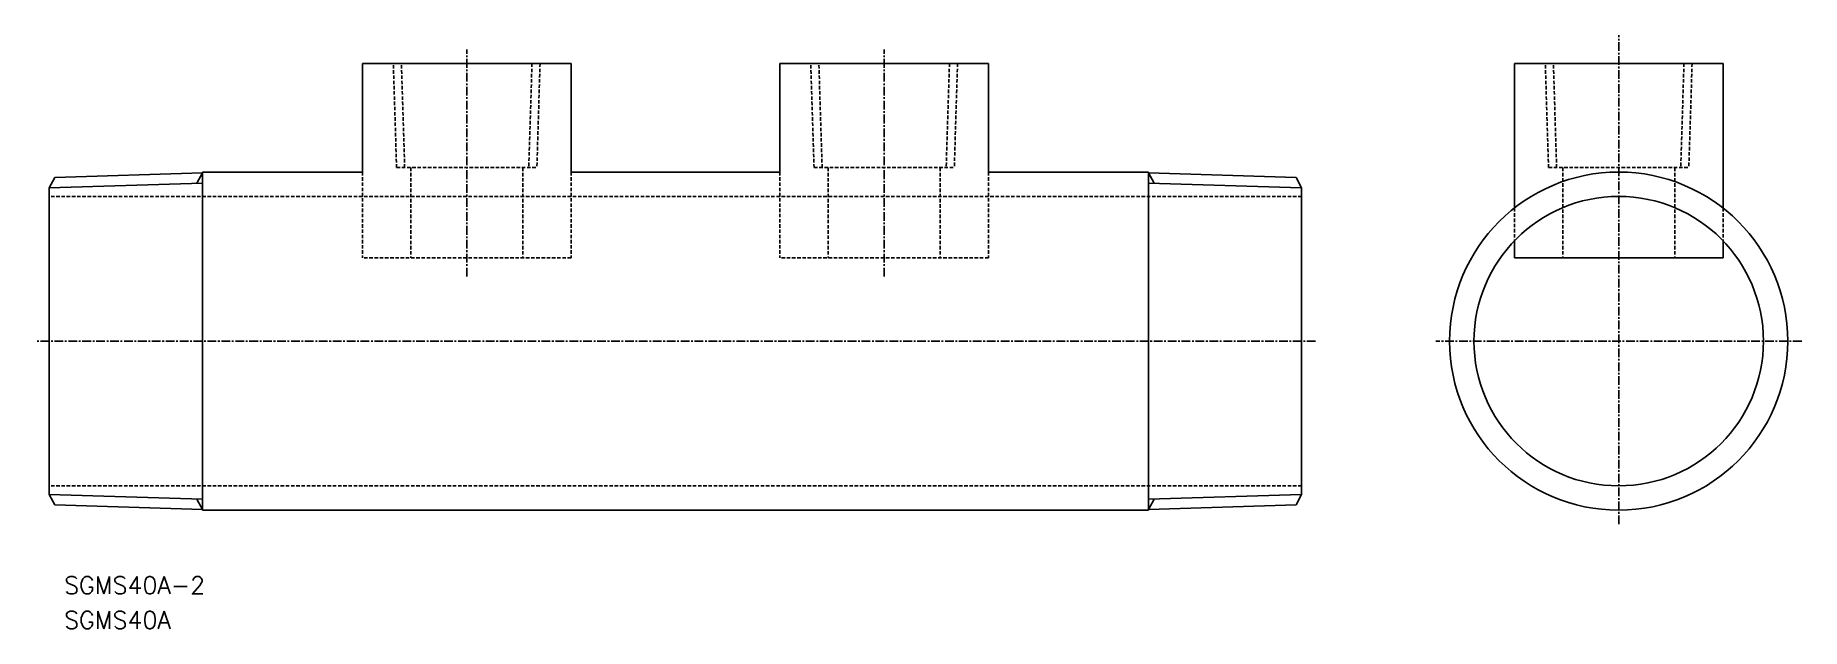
# Model space of a CAD drawing. Extents: x 28 to 282, y 64 to 150.
import ezdxf
from ezdxf.enums import TextEntityAlignment as Align

# ---------------------------------------------------------------- set-up
doc = ezdxf.new("R2010")
doc.units = 0
doc.linetypes.add('CENTER', pattern=[2, 1.25, -0.25, 0.25, -0.25])
doc.linetypes.add('DASHED', pattern=[0.75, 0.5, -0.25])
doc.layers.get('0').update_dxf_attribs({"linetype": 'CONTINUOUS'})
doc.layers.add('CENTER', color=1, linetype='CENTER')
doc.styles.get("Standard").update_dxf_attribs({"font": 'txt.shx', "bigfont": 'extfont.shx'})

msp = doc.modelspace()

# ---------------------------------------------------------------- linework, layer by layer
for p, q in [((75.42, 129.86), (75.42, 145.46)), ((105.42, 145.46), (75.42, 145.46)), ((105.42, 129.86), (105.42, 145.46)), ((165.42, 145.46), (135.42, 145.46)), ((135.42, 129.86), (135.42, 145.46)), ((165.42, 129.86), (165.42, 145.46)), ((240.99, 124.68), (240.99, 145.46)), ((270.99, 145.46), (240.99, 145.46)), ((270.99, 124.68), (270.99, 145.46)), ((52.42, 129.75), (31.2, 129.09)), ((75.42, 129.86), (52.42, 129.86)), ((52.42, 129.86), (52.42, 81.26)), ((135.42, 129.86), (105.42, 129.86)), ((188.42, 129.86), (165.42, 129.86)), ((188.42, 129.86), (188.42, 81.26)), ((188.42, 129.75), (209.63, 129.09)), ((30.42, 127.59), (31.2, 129.09)), ((30.42, 127.59), (30.42, 83.53)), ((210.42, 127.59), (209.63, 129.09)), ((210.42, 127.59), (210.42, 83.53)), ((30.42, 83.53), (31.2, 82.03)), ((52.42, 81.37), (31.2, 82.03)), ((188.42, 81.26), (52.42, 81.26)), ((188.42, 81.37), (209.63, 82.03)), ((210.42, 83.53), (209.63, 82.03))]:
    msp.add_line(p, q)
at = {"color": 3, "linetype": 'DASHED'}
for p, q in [((80.34, 130.49), (79.87, 145.46)), ((81.5, 130.49), (81.03, 145.46)), ((99.8, 145.46), (99.33, 130.49)), ((100.96, 145.46), (100.5, 130.49)), ((140.34, 130.49), (139.87, 145.46)), ((141.5, 130.49), (141.03, 145.46)), ((159.8, 145.46), (159.33, 130.49)), ((160.96, 145.46), (160.5, 130.49)), ((245.91, 130.49), (245.44, 145.46)), ((247.07, 130.49), (246.6, 145.46)), ((265.37, 145.46), (264.91, 130.49)), ((266.54, 145.46), (266.07, 130.49)), ((75.42, 129.86), (75.42, 117.51)), ((80.34, 130.49), (100.5, 130.49)), ((82.37, 130.49), (82.37, 117.51)), ((98.47, 130.49), (98.47, 117.51)), ((105.42, 129.86), (105.42, 117.51)), ((135.42, 129.86), (135.42, 117.51)), ((140.34, 130.49), (160.5, 130.49)), ((142.37, 130.49), (142.37, 117.51)), ((158.47, 130.49), (158.47, 117.51)), ((165.42, 129.86), (165.42, 117.51)), ((245.91, 130.49), (266.07, 130.49)), ((247.94, 130.49), (247.94, 117.51)), ((264.04, 130.49), (264.04, 117.51)), ((210.42, 126.36), (30.42, 126.36)), ((240.99, 124.68), (240.99, 119.97)), ((270.99, 124.68), (270.99, 119.97)), ((105.42, 117.51), (75.42, 117.51)), ((165.42, 117.51), (135.42, 117.51)), ((210.42, 84.76), (30.42, 84.76))]:
    msp.add_line(p, q, dxfattribs=at)
at = {"color": 3}
for p, q in [((51.63, 128.25), (52.42, 129.75)), ((189.2, 128.25), (188.42, 129.75)), ((52.42, 128.27), (30.42, 127.59)), ((188.42, 128.27), (210.42, 127.59)), ((52.42, 82.85), (30.42, 83.53)), ((51.63, 82.87), (52.42, 81.37)), ((188.42, 82.85), (210.42, 83.53)), ((189.2, 82.87), (188.42, 81.37))]:
    msp.add_line(p, q, dxfattribs=at)
at = {"color": 7, "linetype": 'CONTINUOUS'}
for p, q in [((240.99, 119.97), (240.99, 117.51)), ((270.99, 119.97), (270.99, 117.51)), ((270.99, 117.51), (240.99, 117.51))]:
    msp.add_line(p, q, dxfattribs=at)
msp.add_circle((255.99, 105.56), 24.3)
msp.add_circle((255.99, 105.56), 20.8, dxfattribs=at)
at = {"layer": 'CENTER', "linetype": 'CENTER'}
for p, q in [((90.42, 114.86), (90.42, 147.46)), ((150.42, 114.86), (150.42, 147.46)), ((255.99, 79.26), (255.99, 149.51)), ((212.42, 105.56), (28.42, 105.56)), ((282.29, 105.56), (229.69, 105.56))]:
    msp.add_line(p, q, dxfattribs=at)

# ---------------------------------------------------------------- texts
at = {"color": 7, "linetype": 'CONTINUOUS'}
for s, p in [('SGMS40A-2', (32.56, 70.48)), ('SGMS40A', (32.56, 65.48))]:
    msp.add_text(s, height=2.5, dxfattribs=at).set_placement(p, align=Align.MIDDLE_LEFT)

doc.saveas('drawing.dxf')
